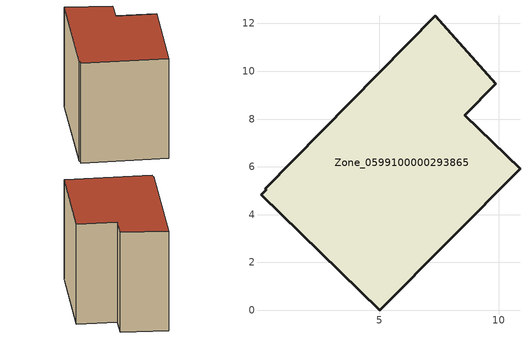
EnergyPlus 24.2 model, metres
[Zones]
Zone_0599100000293865
 floor ground (C_G): 0.22,5.09 7.34,12.32 9.87,9.48 8.57,8.15 10.88,5.91 5.02,0 0.04,4.83 0.26,5.04 z0
 wall outside (C_F): 0.04,4.83 5.02,0 10.88,5.91 8.57,8.15 9.87,9.48 7.34,12.32 0.22,5.09 0.26,5.04 0.04,4.83 z0:8.56
 roof outside (C_R): 0.26,5.04 0.04,4.83 5.02,0 10.88,5.91 8.57,8.15 9.87,9.48 7.34,12.32 0.22,5.09 z8.56
[BUILDING]
Pand.0599100000293865: North Axis=0; Terrain=City; Loads Convergence Tolerance Value=0.04; Temperature Convergence Tolerance Value=0.4; Solar Distribution=FullExterior; Maximum Number of Warmup Days=25; Minimum Number of Warmup Days=1
[Site:Location]
Rotterdam.The.Hague.AP_ZH_NLD Design_Conditions: Latitude=51.96; Longitude=4.45; Time Zone=1; Elevation=-4.5
[SITE:GROUNDTEMPERATURE:BUILDINGSURFACE]
18, 18, 18, 18, 18, 18, 18, 18, 18, 18, 18, 18
[MATERIAL] Thermal Absorptance=0.9; Solar Absorptance=0.7; Visible Absorptance=0.7
Name | Roughness | Thickness | Conductivity | Density | Specific Heat
G.TC.1946 | MediumSmooth | 0.15 | 1 | 540 | 1210
F.TC.1946 | Rough | 0.3 | 0.857143 | 1920 | 840
R.TC.1946 | MediumRough | 0.2 | 0.909091 | 1500 | 1000
[CONSTRUCTION]
C_G: G.TC.1946
C_F: F.TC.1946
C_R: R.TC.1946
[ZONE]
Zone_0599100000293865: Type=1; Multiplier=1; Ceiling Height=Autocalculate; Volume=Autocalculate; Floor Area=autocalculate; Part of Total Floor Area=Yes
[ZONEINFILTRATION:DESIGNFLOWRATE]
Infil_Zone_0599100000293865: Zone or ZoneList or Space or SpaceList=Zone_0599100000293865; Schedule=AlwaysOn; Design Flow Rate Calculation Method=Flow/Area; Flow Rate per Floor Area=0.003; Constant Term Coefficient=1; Temperature Term Coefficient=0; Velocity Term Coefficient=0; Velocity Squared Term Coefficient=0
[HVACTEMPLATE:ZONE:IDEALLOADSAIRSYSTEM]
Zone_0599100000293865: Maximum Heating Supply Air Temperature=50; Minimum Cooling Supply Air Temperature=13; Maximum Heating Supply Air Humidity Ratio=0.0156; Minimum Cooling Supply Air Humidity Ratio=0.0077; Heating Limit=NoLimit; Cooling Limit=NoLimit; Dehumidification Control Type=ConstantSensibleHeatRatio; Cooling Sensible Heat Ratio=0.7; Dehumidification Setpoint=60; Humidification Control Type=None; Humidification Setpoint=30; Outdoor Air Method=None; Outdoor Air Flow Rate per Person=0.00944; Outdoor Air Flow Rate per Zone Floor Area=0; Outdoor Air Flow Rate per Zone=0; Demand Controlled Ventilation Type=None; Outdoor Air Economizer Type=NoEconomizer; Heat Recovery Type=None; Sensible Heat Recovery Effectiveness=0.7; Latent Heat Recovery Effectiveness=0.65
[ZONECONTROL:THERMOSTAT]
ThermostatControl_Zone_0599100000293865: Zone or ZoneList=Zone_0599100000293865; Control Type Schedule=DualSetpointControlType; Control 1=Thermostat_Zone_0599100000293865; Temperature Difference Between Cutout And Setpoint=0
[THERMOSTATSETPOINT:DUALSETPOINT]
Thermostat_Zone_0599100000293865: Heating Setpoint Temperature Schedule=HeatingSetpoint_Zone_0599100000293865; Cooling Setpoint Temperature Schedule=CoolingSetpoint_Zone_0599100000293865
[SCHEDULE:COMPACT]
HeatingSetpoint_Zone_0599100000293865: Through: 12/31, For: AllDays, Until: 24:00, 21
CoolingSetpoint_Zone_0599100000293865: Through: 12/31, For: AllDays, Until: 24:00, 24
DualSetpointControlType: Through: 12/31, For: AllDays, Until: 24:00, 4
AlwaysOn: Through: 12/31, For: AllDays, Until: 24:00, 1
